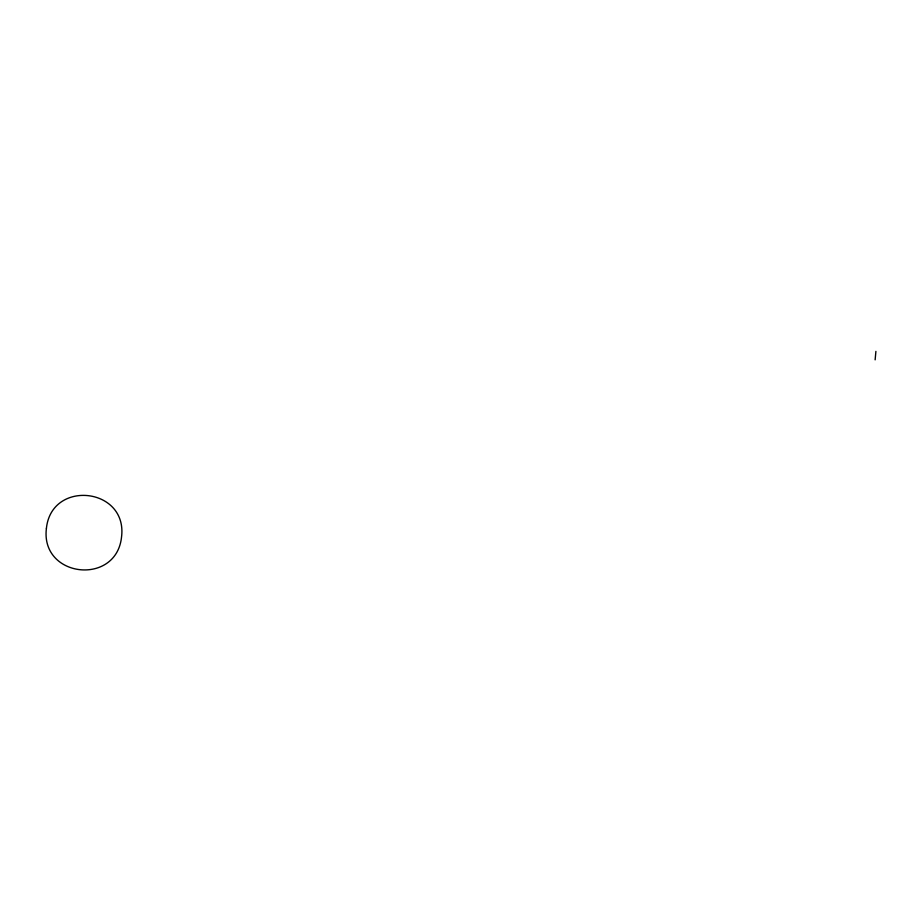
<?xml version="1.0" encoding="UTF-8"?>
<svg xmlns="http://www.w3.org/2000/svg" width="922" height="922" viewBox="0 0 922 922"><rect width="100%" height="100%" fill="white"/><g stroke="black" fill="none" stroke-linecap="round" stroke-linejoin="round"><path stroke-width="1.38" d="M875.128 359.834L875.9 351.386M46.411 528.341C40.199 577.76 116.379 586.219 121.543 536.984C127.755 487.565 51.574 479.094 46.411 528.341"/></g></svg>
